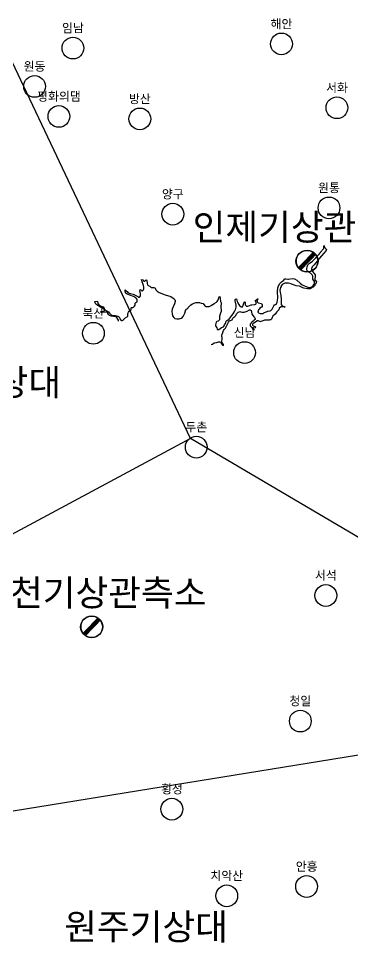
# Model space of a CAD drawing. Header units: millimetres. Extents: x -954552 to 1497340, y -301250 to 736091.
# Drawn here: x 268945 to 307355, y 428978 to 535172 of the extents above; entities that cross this region are included whole.
import ezdxf
from ezdxf.enums import TextEntityAlignment as Align

# ---------------------------------------------------------------- set-up
doc = ezdxf.new("R2010")
doc.units = ezdxf.units.MM
for name, color, linetype in [('AWS', 4, 'Continuous'), ('AWS명', 2, 'Continuous'), ('EL', 2, 'Continuous'), ('MAIN-RIVER', 5, 'Continuous'), ('Point', 1, 'Continuous'), ('관측소명', 3, 'Continuous'), ('기상청', 1, 'Continuous'), ('티센', 6, 'Continuous')]:
    doc.layers.add(name, color=color, linetype=linetype)
doc.styles.get("Standard").update_dxf_attribs({"font": ''})
doc.styles.get('Standard').set_extended_font_data('Gulim')

# ---------------------------------------------------------------- blocks, each defined once
blk = doc.blocks.new('관측소(기상청)')
at = {"layer": '기상청', "const_width": 500}
blk.add_lwpolyline([(821, 874), (-914, -926)], dxfattribs=at)
at = {"layer": '기상청'}
blk.add_circle((-46, -26), 1250, dxfattribs=at)

msp = doc.modelspace()

# ---------------------------------------------------------------- linework, layer by layer
at = {"layer": 'AWS'}
for centre in [(299184, 532244), (275209, 531776), (270796, 527366), (305566, 524917), (273593, 523915), (282900, 523630), (304649, 513402), (286691, 512680), (277557, 498990), (294946, 496775), (289389, 485910), (304286, 468856), (301352, 454429), (286578, 444307), (302077, 435420), (292894, 434340)]:
    msp.add_circle(centre, 1250, dxfattribs=at)
at = {"layer": 'MAIN-RIVER', "color": 5}
for points in [[(280458, 500374), (280429, 500499), (280382, 500623), (280247, 500808), (280128, 500868), (279620, 500972), (279406, 501036), (279292, 501147), (279227, 501271), (279206, 501376), (279162, 501426), (278962, 501435), (278619, 501379), (278500, 501377), (278418, 501416), (278398, 501469), (278411, 501494), (278766, 501538), (278835, 501591), (278839, 501670), (278718, 501821), (278718, 501834), (278289, 502048), (277852, 502334), (277751, 502484), (277724, 502603), (277744, 502635), (278021, 502687), (278070, 502400), (278217, 502222), (278444, 502101), (278444, 502101), (278708, 502052), (278798, 501854), (278856, 501764), (278956, 501657), (279022, 501598), (279305, 501459), (279412, 501292), (279477, 501218), (279598, 501121), (279762, 501055), (280062, 501054), (280176, 500984), (280389, 500960), (280451, 500936), (280547, 500816), (280613, 500645), (280710, 500487), (280735, 500460), (280879, 500469), (281008, 500552), (281067, 500617), (281080, 500618), (281092, 500643), (281105, 500644), (281180, 500736), (281433, 500879), (281513, 500968), (281529, 501064), (281533, 501230), (281574, 501354), (281596, 501402), (281596, 501402), (281690, 501533), (281827, 501617), (281900, 501699), (281910, 501855), (281904, 501861), (281921, 501918), (281958, 501940), (282108, 501956), (282171, 501982), (282293, 502106), (282349, 502236), (282374, 502457), (282448, 502533), (282572, 502598), (282602, 502642), (282605, 502836), (282547, 502942), (282515, 502950), (282472, 503012), (282451, 503022), (282395, 503117), (282364, 503114), (282331, 503147), (282179, 503224), (281767, 503364), (281749, 503385), (281568, 503446), (281461, 503504), (281324, 503551), (281254, 503624), (281216, 503904), (281216, 503904), (281222, 503970), (281277, 503923), (281351, 503825), (281433, 503778), (281509, 503698), (281680, 503605), (281805, 503553), (282119, 503490), (282301, 503428), (282673, 503213), (282743, 503160), (282843, 503153), (282881, 503172), (282966, 503311), (282991, 503401), (282992, 503580), (282912, 503822), (282922, 504004), (282934, 504017), (283009, 504006), (283125, 503870), (283187, 503877), (283230, 503893), (283321, 503997), (283345, 504099), (283342, 504280), (283307, 504467), (283116, 505026), (283107, 505190), (283233, 505153), (283373, 504975), (283373, 504975), (283479, 505001), (283614, 505147), (283671, 505145), (283689, 505076), (283735, 504705), (283787, 504578), (283863, 504489), (284053, 504399), (284218, 504252), (284517, 504251), (284606, 504212), (284779, 503931), (284875, 503832), (285140, 503693), (285801, 503408), (286448, 503210), (286840, 502948), (286903, 502870), (286943, 502800), (286945, 502631), (286882, 502386), (286713, 502021), (286629, 501770), (286590, 501506), (286601, 501269), (286674, 500995), (286815, 500792), (286936, 500706), (287155, 500635), (287412, 500640), (287546, 500676), (287546, 500676), (287722, 500749), (287876, 500905), (288081, 501308), (288160, 501560), (288158, 501613), (288273, 501749), (288360, 501788), (288359, 501813), (288452, 501909), (288461, 501944), (288597, 502105), (288746, 502250), (288945, 502381), (289160, 502470), (289334, 502515), (289535, 502537), (289765, 502537), (289948, 502466), (290199, 502414), (290372, 502145), (290416, 502099), (290495, 502085), (290629, 502080), (290886, 502089), (290954, 502108), (291109, 502186), (291261, 502293), (291305, 502314), (291448, 502424), (291715, 502553), (291789, 502642), (291789, 502642), (291789, 502655), (291861, 502756), (291926, 502963), (292029, 503170), (292080, 503226), (292109, 503200), (292147, 503070), (292143, 503032), (292182, 502648), (292209, 502558), (292273, 502409), (292268, 502343), (292215, 502155), (292219, 501937), (292267, 501713), (292270, 501556), (292263, 501510), (292174, 501317), (292155, 501221), (292138, 501193), (292074, 500947), (292044, 500525), (292044, 500525), (291895, 500382), (291760, 500334), (291718, 500308), (291694, 500280), (291611, 499966), (291613, 499860), (291766, 499632), (291781, 499457), (291794, 499429), (291833, 499415), (291938, 499424), (292000, 499447), (292275, 499654), (292501, 499749), (292600, 499863), (292647, 499976), (292721, 500077), (292733, 500121), (292794, 500241), (292829, 500391), (292899, 500466), (293032, 500524), (293155, 500585), (293155, 500585), (293186, 500610), (293253, 500742), (293369, 500876), (293369, 500901), (293473, 501022), (293472, 501047), (293638, 501218), (293752, 501439), (293801, 501490), (293838, 501598), (293886, 501679), (293967, 502011), (293957, 502242), (293856, 502709), (293859, 502866), (293889, 502910), (293920, 502932), (294013, 502937), (294088, 502657), (294127, 502558), (294294, 502286), (294377, 502191), (294548, 502034), (294592, 502019), (294704, 502024), (294717, 502037), (294795, 502226), (294847, 502452), (294914, 502571), (294938, 502597), (294938, 502597), (295007, 502583), (295026, 502552), (295012, 502274), (295032, 502217), (295159, 502101), (295323, 502105), (295700, 502255), (295762, 502268), (296106, 502286), (296236, 502354), (296285, 502421), (296276, 502527), (296198, 502719), (296203, 502794), (296226, 502814), (296340, 502865), (296407, 502936), (296449, 502946), (296477, 502941), (296484, 502903), (296398, 502748), (296401, 502598), (296490, 502487), (296853, 502425), (296898, 502403), (296934, 502349), (296950, 502301), (296949, 502198), (296962, 502158), (296960, 502052), (296911, 501988), (296911, 501988), (296899, 501987), (296713, 501866), (296612, 501773), (296605, 501754), (296529, 501676), (296471, 501421), (296535, 501332), (296749, 501260), (296811, 501255), (297030, 501265), (297074, 501279), (297154, 501327), (297612, 501544), (297881, 501555), (297980, 501617), (298109, 501766), (298289, 502150), (298388, 502252), (298505, 502304), (298598, 502380), (298688, 502576), (298761, 503021), (298729, 503801), (298777, 504215), (298843, 504440), (299012, 504730), (299196, 504903), (299410, 505045), (299588, 505268), (299685, 505262), (299922, 505203), (299922, 505203), (300004, 505204), (300402, 505274), (300677, 505266), (300968, 505115), (301330, 504759), (301342, 504759), (301342, 504747), (301577, 504557), (301902, 504400), (302332, 504264), (302476, 504261), (302554, 504275), (302683, 504328), (302823, 504467), (302835, 504467), (302884, 504531), (302962, 504707), (302974, 504757), (302964, 504956), (302809, 505229), (302784, 505397), (302772, 505541), (302778, 505563), (302732, 505706), (302655, 505801), (302541, 505886), (302253, 506041), (302212, 506073), (302123, 506194), (302091, 506266), (302082, 506397), (302082, 506397), (302134, 506635), (302229, 506842), (302392, 507056), (302595, 507175), (302745, 507293), (302889, 507433), (303363, 507919), (303386, 507970), (303543, 508139), (303549, 508159), (303662, 508283), (303677, 508313), (304029, 508693), (304055, 508774), (304066, 508848), (304068, 509008), (304079, 509068), (304109, 509024), (304221, 508794), (304349, 508606), (304333, 508503), (304063, 508218), (304063, 508194), (303555, 507617), (303555, 507591), (303457, 507490), (303457, 507465), (302937, 506874), (302937, 506849), (302731, 506636), (302661, 506526), (302661, 506526), (302650, 506443), (302620, 506341), (302623, 506238), (302699, 506133), (302960, 505850), (303044, 505721), (303054, 505685), (303067, 505477), (303020, 505301), (303029, 505145), (303048, 505108), (303226, 504919), (303207, 504894), (303160, 504762), (303135, 504737), (303098, 504637), (303040, 504558), (303022, 504501), (302827, 504308), (302810, 504278), (302797, 504278), (302578, 504132), (302498, 504105), (302166, 504099), (301744, 504165), (301634, 504205), (301255, 504390), (300886, 504452), (300676, 504508), (300345, 504645), (300295, 504679), (300295, 504679), (299980, 504760), (299756, 504759), (299581, 504735), (299345, 504637), (299284, 504592), (299179, 504478), (299161, 504446), (299136, 504353), (299083, 504250), (299008, 503893), (299018, 503706), (299072, 503514), (299095, 503293), (299150, 502946), (299147, 502421), (299135, 502333), (299149, 502290), (299277, 502130), (299482, 502066), (299610, 501982), (299506, 501977), (299322, 502024), (299134, 502027), (298958, 501932), (298907, 501867), (298866, 501679), (298817, 501628), (298818, 501603), (298632, 501421), (298632, 501408), (298597, 501374), (298597, 501374), (298597, 501361), (298548, 501311), (298548, 501298), (298453, 501182), (298191, 500961), (298100, 500791), (298048, 500618), (298048, 500618)], [(291117, 497695), (291272, 497737), (291457, 497877), (291497, 497894), (291725, 497925), (291930, 497997), (292055, 497999), (292156, 497963), (292416, 497636), (292480, 497586), (292504, 497631), (292503, 497718), (292370, 497913), (292330, 497999), (292328, 498122), (292363, 498260), (292355, 498372), (292385, 498445), (292376, 498504), (292332, 498634), (292342, 498791), (292461, 499076), (292528, 499306), (292610, 499416), (292610, 499428), (292768, 499591), (292902, 499871), (293014, 500109), (293112, 500282), (293193, 500426), (293320, 500478), (293320, 500478), (293512, 500541), (293512, 500541), (293512, 500541), (293584, 500730), (293706, 500847), (293809, 500920), (293904, 501010), (294037, 501276), (294191, 501422), (294308, 501474), (294402, 501481), (294477, 501477), (294653, 501417), (294877, 501427), (295250, 501528), (295498, 501676), (295598, 501678), (295700, 501598), (295782, 501210), (295808, 501138), (295879, 501027), (296097, 500797), (296139, 500738), (296152, 500706), (296142, 500581), (296142, 500581), (296051, 500508), (295959, 500441), (295942, 500397), (295689, 500183), (295689, 500170), (295590, 500041), (295572, 499967), (295568, 499909), (295595, 499858), (295784, 499669), (295854, 499528), (295877, 499421)], [(295876, 499421), (295957, 499502), (296021, 499638), (296196, 499666), (296253, 499708), (296216, 499749), (295980, 499822), (295911, 499874), (295900, 499894), (295890, 499929), (295890, 500021), (295901, 500071), (295994, 500181), (296206, 500305), (296334, 500427), (296383, 500447), (296471, 500449), (296722, 500365), (296853, 500367), (297201, 500500), (297287, 500548), (297792, 500556), (297892, 500565), (297992, 500583), (298048, 500618), (298048, 500618)]]:
    msp.add_lwpolyline(points, dxfattribs=at)
at = {"layer": '기상청'}
for centre in [(302150, 507294), (277389, 465270)]:
    msp.add_circle(centre, 1250, dxfattribs=at)
at = {"layer": '티센'}
for points in [[(288726, 486896), (266849, 533116)], [(288726, 486896), (252067, 467263)], [(316054, 470794), (288726, 486896)], [(267150, 443917), (316329, 451896)]]:
    msp.add_lwpolyline(points, dxfattribs=at)

# ---------------------------------------------------------------- block references
at = {"layer": 'Point'}
for p in [(302150, 507294), (277389, 465270)]:
    msp.add_blockref('관측소(기상청)', p, dxfattribs=at)

# ---------------------------------------------------------------- texts
at = {"layer": 'AWS명'}
for s, p in [('임남', (275209, 533276)), ('해안', (299184, 533744)), ('원동', (270796, 528866)), ('서화', (305566, 526417)), ('평화의댐', (273593, 525415)), ('방산', (282900, 525130)), ('원통', (304649, 514902)), ('양구', (286691, 514180)), ('북산', (277557, 500490)), ('신남', (294946, 498275)), ('두촌', (289389, 487410)), ('서석', (304286, 470356)), ('청일', (301352, 455929)), ('횡성', (286578, 445807)), ('안흥', (302077, 436920)), ('치악산', (292894, 435840))]:
    msp.add_text(s, height=1000, dxfattribs=at).set_placement(p, align=Align.BOTTOM_CENTER)
at = {"layer": 'EL'}
for p in [(302150, 507293), (277389, 465269)]:
    msp.add_text('0.000', height=2.5, dxfattribs=at).set_placement(p, align=Align.TOP_CENTER)
at = {"layer": '관측소명'}
for s, p in [('인제기상관측소', (302150, 508794)), ('춘천기상대', (264441, 490945)), ('홍천기상관측소', (277389, 466770)), ('원주기상대', (283614, 428397))]:
    msp.add_text(s, height=3000, dxfattribs=at).set_placement(p, align=Align.BOTTOM_CENTER)

doc.saveas('drawing.dxf')
